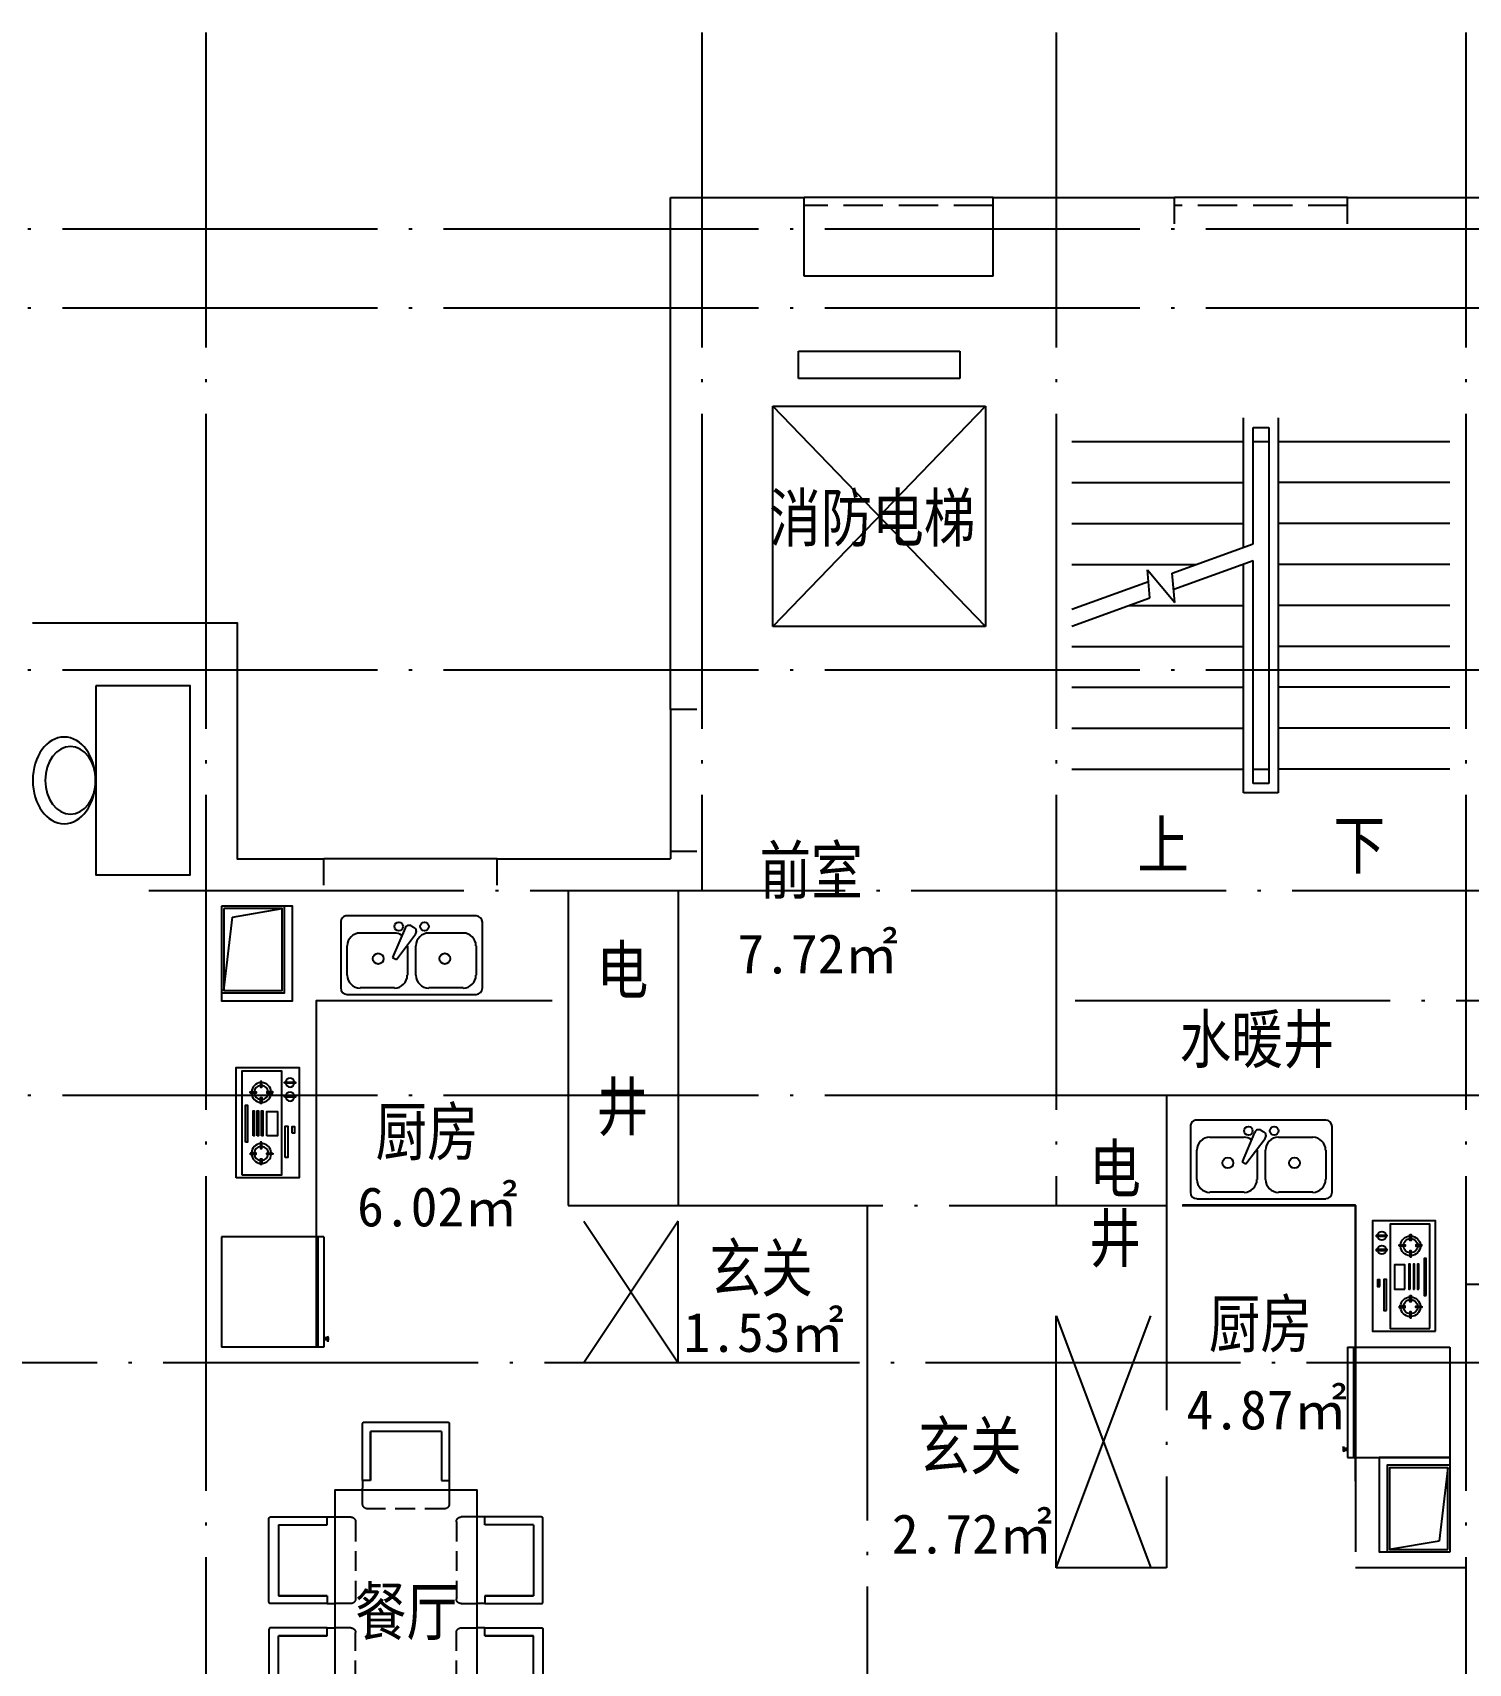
# Model space of a CAD drawing. Extents: x 12099 to 71499, y 175314 to 217314.
# Drawn here: x 26170 to 35287, y 196367 to 206722 of the extents above; entities that cross this region are included whole.
import ezdxf

# ---------------------------------------------------------------- set-up
doc = ezdxf.new("R2010")
doc.units = 0
doc.header["$LTSCALE"] = 1000
doc.header["$MEASUREMENT"] = 0
for name, pattern in [('DASH', [0.35, 0.25, -0.1]), ('DOTE', [2.42, 2, -0.2, 0.02, -0.2]), ('HIDDEN2', [0.1875, 0.125, -0.0625])]:
    doc.linetypes.add(name, pattern=pattern)
doc.layers.get('0').update_dxf_attribs({"linetype": 'CONTINUOUS'})
for name, color, linetype in [('DIM_SYMB', 3, 'CONTINUOUS'), ('DOTE', 8, 'DOTE'), ('J家具', 25, 'CONTINUOUS'), ('LVTRY', 6, 'CONTINUOUS'), ('STAIR', 2, 'CONTINUOUS'), ('TEXT', 7, 'CONTINUOUS'), ('保温层', 42, 'CONTINUOUS'), ('栏板线脚', 5, 'CONTINUOUS')]:
    doc.layers.add(name, color=color, linetype=linetype)
doc.styles.add('-黑体', font='SIMHEI.TTF', dxfattribs={"width": 0.8})
doc.styles.add('DIM_FONT', font='SIMPLEX.shx', dxfattribs={"width": 0.8})
doc.styles.add('m-3$0$DIM_FONT', font='ROMAND.shx', dxfattribs={"width": 0.75})
doc.styles.get("Standard").update_dxf_attribs({"font": 'GBENOR', "bigfont": 'GBCBIG'})

# ---------------------------------------------------------------- blocks, each defined once
blk = doc.blocks.new('34234')
at = {"layer": 'J家具'}
blk.add_lwpolyline([(354489, -114066), (354489, -112866), (353889, -112866), (353889, -114066)], close=True, dxfattribs=at)
at = {"layer": 'J家具', "extrusion": (0, 0, -1)}
for centre, major_axis, ratio, start_param, end_param in [((354689, -113466), (0, 275), 0.726378, 1.570796326794939, 7.853981633974525), ((354649, -113466), (0, 215), 0.745295, 1.570796326794938, 7.853981633974524)]:
    blk.add_ellipse(centre, major_axis=major_axis, ratio=ratio, start_param=start_param, end_param=end_param, dxfattribs=at)
blk = doc.blocks.new('600X700BX1')
for p, q in [((650, 350), (0, 350)), ((0, -350), (0, 350)), ((600, -350), (600, 350)), ((612, -350), (612, 350)), ((650, -350), (650, 350)), ((674, 315), (674, 280)), ((676, 311), (674, 315)), ((678, 304), (676, 311)), ((674, 303), (650, 303)), ((674, 291), (650, 291)), ((677, 288), (674, 280)), ((677, 288), (678, 294)), ((678, 294), (678, 304)), ((650, -350), (0, -350))]:
    blk.add_line(p, q)
blk = doc.blocks.new('M_E19')
for points in [[(-350, 400), (350, 400), (350, 0), (-350, 0)], [(-333, 363), (330, 363), (330, 112), (-333, 112)], [(-192, 312), (-200, 312), (-200, 274), (-192, 274)], [(-123, 341), (112, 341), (112, 328), (-123, 328)], [(189, 312), (197, 312), (197, 274), (189, 274)], [(-266, 237), (-266, 245), (-228, 245), (-228, 237)], [(-124, 237), (-124, 245), (-163, 245), (-163, 237)], [(-84, 293), (76, 293), (76, 285), (-84, 285)], [(-84, 267), (76, 267), (76, 259), (-84, 259)], [(-84, 239), (76, 239), (76, 231), (-84, 231)], [(122, 237), (122, 245), (160, 245), (160, 237)], [(263, 237), (263, 245), (225, 245), (225, 237)], [(-192, 168), (-200, 168), (-200, 206), (-192, 206)], [(-84, 205), (71, 205), (71, 138), (-84, 138)], [(189, 168), (197, 168), (197, 206), (189, 206)], [(-220, 88), (-22, 88), (-22, 71), (-220, 71)], [(-67, 45), (-24, 45), (-24, 30), (-67, 30)], [(163, 93), (169, 93), (169, 23), (163, 23)], [(252, 93), (258, 93), (258, 23), (252, 23)]]:
    blk.add_lwpolyline(points, close=True)
for centre, radius, start, end in [((-195, 240), 62.9, 93.8162, 175.7271), ((-195, 240), 62.9, 182.5783, 266.1838), ((-195, 241), 45.4, 95.4644, 175.0142), ((-195, 241), 45.4, 184.5153, 264.5356), ((-195, 240), 62.9, 4.2729, 86.9656), ((-195, 241), 45.4, 4.9858, 85.9626), ((-195, 241), 45.4, 274.0374, 355.4847), ((-195, 240), 62.9, 273.0344, 357.4217), ((192, 240), 62.9, 93.0344, 175.7271), ((192, 240), 62.9, 182.5783, 266.9656), ((192, 241), 45.4, 94.0374, 175.0142), ((192, 241), 45.4, 184.5153, 265.9626), ((192, 240), 62.9, 4.2729, 86.1838), ((192, 241), 45.4, 4.9858, 84.5356), ((192, 241), 45.4, 275.4644, 355.4847), ((192, 240), 62.9, 273.8162, 357.4217), ((166, 58), 28.1, 95.4789, 264.5211), ((166, 58), 28.1, 276.7453, 83.2547), ((255, 58), 28.1, 95.4789, 264.5211), ((255, 58), 28.1, 276.7453, 83.2547)]:
    blk.add_arc(centre, radius, start, end)
at = {"style": 'DIM_FONT', "width": 0.8, "flags": 9}
for tag in ['YSIZE', 'XSIZE']:
    blk.add_attdef(tag, (350, 0), '', height=0.5, dxfattribs=at)
blk = doc.blocks.new('345245')
at = {"layer": 'J家具'}
for p, q in [((462773, -1440), (463223, -1440)), ((462773, -1440), (462773, -1750)), ((463223, -1440), (463223, -1750)), ((462773, -1750), (462723, -1750)), ((462723, -1750), (462723, -1800)), ((463223, -1750), (463273, -1750)), ((463273, -1750), (463273, -1800)), ((462188, -2032), (462188, -2482)), ((462188, -2032), (462498, -2032)), ((462498, -2032), (462498, -1982)), ((462498, -1982), (462548, -1982)), ((463498, -1982), (463448, -1982)), ((463498, -2032), (463498, -1982)), ((463808, -2032), (463498, -2032)), ((463808, -2032), (463808, -2482)), ((462188, -2482), (462498, -2482)), ((462498, -2482), (462498, -2532)), ((463808, -2482), (463498, -2482)), ((463498, -2482), (463498, -2532)), ((462498, -2532), (462548, -2532)), ((463498, -2532), (463448, -2532)), ((462498, -2736), (462498, -2686)), ((462498, -2686), (462548, -2686)), ((463498, -2686), (463448, -2686)), ((463498, -2736), (463498, -2686)), ((462188, -3186), (462188, -2736)), ((462188, -2736), (462498, -2736)), ((463808, -2736), (463498, -2736)), ((463808, -3186), (463808, -2736)), ((462188, -3186), (462498, -3186)), ((462498, -3186), (462498, -3236)), ((463808, -3186), (463498, -3186)), ((463498, -3186), (463498, -3236)), ((462498, -3236), (462548, -3236)), ((463498, -3236), (463448, -3236)), ((462723, -3468), (462723, -3418)), ((462773, -3468), (462723, -3468)), ((462773, -3778), (462773, -3468)), ((463223, -3778), (463223, -3468)), ((463223, -3468), (463273, -3468)), ((463273, -3468), (463273, -3418)), ((462773, -3778), (463223, -3778))]:
    blk.add_line(p, q, dxfattribs=at)
for points in [[(463273, -1750), (463273, -1390, 0.414214), (463263, -1380), (462733, -1380, 0.414214), (462723, -1390), (462723, -1750)], [(462498, -2532), (462138, -2532, -0.414214), (462128, -2522), (462128, -1992, -0.414214), (462138, -1982), (462498, -1982)], [(463498, -2532), (463858, -2532, 0.414214), (463868, -2522), (463868, -1992, 0.414214), (463858, -1982), (463498, -1982)], [(462498, -2686), (462138, -2686, 0.414214), (462128, -2696), (462128, -3226, 0.414214), (462138, -3236), (462498, -3236)], [(463498, -2686), (463858, -2686, -0.414214), (463868, -2696), (463868, -3226, -0.414214), (463858, -3236), (463498, -3236)], [(463273, -3468), (463273, -3828, -0.414214), (463263, -3838), (462733, -3838, -0.414214), (462723, -3828), (462723, -3468)]]:
    blk.add_lwpolyline(points, format="xyb", dxfattribs=at)
for points in [[(462773, -1440), (462773, -1750)], [(463223, -1750), (463223, -1440)], [(462188, -2032), (462498, -2032)], [(463808, -2032), (463498, -2032)], [(462498, -2482), (462188, -2482)], [(463498, -2482), (463808, -2482)], [(462498, -2736), (462188, -2736)], [(463498, -2736), (463808, -2736)], [(462188, -3186), (462498, -3186)], [(463808, -3186), (463498, -3186)], [(462773, -3778), (462773, -3468)], [(463223, -3468), (463223, -3778)]]:
    blk.add_lwpolyline(points, dxfattribs=at)
blk.add_lwpolyline([(463448, -3409), (463448, -1809), (462548, -1809), (462548, -3409)], close=True, dxfattribs=at)
at = {"layer": 'J家具', "linetype": 'HIDDEN2'}
for points in [[(462723, -1800), (462723, -1900, 0.414214), (462753, -1930), (463243, -1930, 0.414214), (463273, -1900), (463273, -1800)], [(462548, -1982), (462648, -1982, -0.414214), (462678, -2012), (462678, -2502, -0.414214), (462648, -2532), (462548, -2532)], [(463448, -1982), (463348, -1982, 0.414214), (463318, -2012), (463318, -2502, 0.414214), (463348, -2532), (463448, -2532)], [(462548, -3236), (462648, -3236, 0.414214), (462678, -3206), (462678, -2716, 0.414214), (462648, -2686), (462548, -2686)], [(463448, -3236), (463348, -3236, -0.414214), (463318, -3206), (463318, -2716, -0.414214), (463348, -2686), (463448, -2686)], [(462723, -3418), (462723, -3318, -0.414214), (462753, -3288), (463243, -3288, -0.414214), (463273, -3318), (463273, -3418)]]:
    blk.add_lwpolyline(points, format="xyb", dxfattribs=at)
blk = doc.blocks.new('q1')
at = {"layer": 'LVTRY'}
for p, q in [((-866758, -174261), (-867576, -174261)), ((-867617, -174302), (-867617, -174719)), ((-867209, -174339), (-867288, -174525)), ((-867170, -174325), (-867151, -174336)), ((-866717, -174719), (-866717, -174302)), ((-867576, -174638), (-867576, -174452)), ((-867494, -174370), (-867276, -174370)), ((-867264, -174538), (-867143, -174377)), ((-867194, -174453), (-867194, -174638)), ((-867140, -174638), (-867140, -174452)), ((-867058, -174370), (-866840, -174370)), ((-866758, -174452), (-866758, -174638)), ((-867288, -174525), (-867264, -174538)), ((-867576, -174760), (-866758, -174760)), ((-867276, -174719), (-867494, -174719)), ((-866840, -174719), (-867058, -174719))]:
    blk.add_line(p, q, dxfattribs=at)
for centre, major_axis, start_param, end_param in [((-867576, -174302), (40.9, 0), 1.570796, 3.141593), ((-866758, -174302), (-40.9, 0), 3.141593, 4.712389), ((-867249, -174329), (27.3, 0), 1.570796324461952, 7.853981631641538), ((-867183, -174349), (27.3, 0), 1.047198, 2.783143), ((-867164, -174360), (27.3, 0), -0.688747, 1.047198), ((-867085, -174329), (27.3, 0), 1.570796323986946, 7.853981631166532), ((-867494, -174452), (-81.8, 0), -1.570796, 0), ((-867276, -174452), (-81.8, 0), 4.129572, 4.712389), ((-867058, -174452), (-81.8, 0), -1.570796, 0), ((-866840, -174452), (81.8, 0), 0, 1.570796), ((-867379, -174533), (-34.1, 0), 4.712389, 10.995574), ((-866956, -174533), (34.1, 0), 1.570796327773143, 7.85398163495273), ((-867494, -174638), (-81.8, 0), 0, 1.570796), ((-867276, -174638), (81.8, 0), 4.712389, 6.283185), ((-867058, -174638), (-81.8, 0), 0, 1.570796), ((-866840, -174638), (81.8, 0), 4.712389, 6.283185), ((-867576, -174719), (-40.9, 0), 0, 1.570796), ((-866758, -174719), (40.9, 0), 4.712389, 6.283185)]:
    blk.add_ellipse(centre, major_axis=major_axis, ratio=0.9989, start_param=start_param, end_param=end_param, dxfattribs=at)
at = {"layer": 'LVTRY', "style": 'm-3$0$DIM_FONT', "width": 0.79912, "flags": 9}
for tag in ['XSIZE', 'YSIZE']:
    blk.add_attdef(tag, (-867167, -174261), '', height=0.496, rotation=270, dxfattribs=at)
blk = doc.blocks.new('z1')
for p, q in [((-876078, -170360, -161), (-876024, -170045, -161)), ((-876544, -170415, -161), (-876078, -170360, -161))]:
    blk.add_line(p, q)
at = {"elevation": -161}
for points in [[(-876009, -170430), (-876609, -170430), (-876609, -169980), (-876009, -169980)], [(-876009, -170430), (-876559, -170430), (-876559, -170030), (-876009, -170030)], [(-876024, -170415), (-876544, -170415), (-876544, -170045), (-876024, -170045)]]:
    blk.add_lwpolyline(points, close=True, dxfattribs=at)

msp = doc.modelspace()

# ---------------------------------------------------------------- linework, layer by layer
at = {"layer": 'DIM_SYMB'}
for points in [[(34595, 201915, 0, 0, 0), (34595, 204725, 0, 0, 0), (33345, 204725, 0, 0, 0), (33345, 203645, 80, 0, 0), (33345, 203345, 0, 0, 0)], [(33345, 201915, 0, 0, 0), (33345, 202785, 80, 0, 0), (33345, 203085, 0, 0, 0)]]:
    msp.add_lwpolyline(points, format="xyseb", dxfattribs=at)
at = {"layer": 'DOTE', "linetype": 'DOTE'}
for p, q in [((27270, 206722), (27270, 186375)), ((30420, 206722), (30420, 201275)), ((32670, 206722), (32670, 199275)), ((35270, 206722), (35270, 186375)), ((21520, 205475), (55620, 205475)), ((21520, 204975), (55605, 204975)), ((21520, 202675), (55620, 202675)), ((26909, 201275), (55628, 201275)), ((29570, 201275), (29570, 199275)), ((30270, 201275), (30270, 199275)), ((44470, 200575), (32670, 200575)), ((21520, 199975), (55670, 199975)), ((32670, 199975), (35270, 199975)), ((33370, 199975), (33370, 196975)), ((29570, 199275), (33370, 199275)), ((31470, 199275), (31470, 186375)), ((35270, 198775), (41870, 198775)), ((55620, 198275), (21520, 198275)), ((33370, 196975), (32670, 196975)), ((35270, 196975), (34570, 196975))]:
    msp.add_line(p, q, dxfattribs=at)
at = {"layer": 'J家具'}
for p, q in [((30270, 199175), (29670, 198275)), ((29670, 199175), (30270, 198275)), ((30270, 198275), (30270, 199175)), ((32670, 196975), (32670, 198575)), ((32670, 198575), (33270, 196975)), ((32670, 196975), (33270, 198575))]:
    msp.add_line(p, q, dxfattribs=at)
at = {"layer": 'LVTRY'}
for p, q in [((34570, 199276), (33472, 199276)), ((34570, 197524), (34570, 199276))]:
    msp.add_line(p, q, dxfattribs=at)
for points in [[(29470, 200575), (27970, 200575), (27970, 199075), (27370, 199075)], [(29470, 200575), (27970, 200575), (27970, 198375)], [(33470, 199275), (34570, 199275), (34570, 197075)]]:
    msp.add_lwpolyline(points, dxfattribs=at)
at = {"layer": 'STAIR'}
for p, q in [((31033, 204525), (31033, 204700)), ((31033, 204700), (32058, 204700)), ((32058, 204700), (32058, 204525)), ((32058, 204525), (31033, 204525)), ((30870, 202950), (30870, 204350)), ((30870, 204350), (32220, 204350)), ((32220, 204350), (30870, 202950)), ((32220, 202950), (30870, 204350)), ((32220, 204350), (32220, 202950)), ((33860, 203454), (33860, 204275)), ((33920, 203476), (33920, 204215)), ((33920, 204215), (34020, 204215)), ((34020, 204215), (34020, 201955)), ((34080, 204275), (34080, 201895)), ((32770, 204125), (33860, 204125)), ((33920, 204125), (34020, 204125)), ((34080, 204125), (35170, 204125)), ((32770, 203865), (33860, 203865)), ((35170, 203865), (34080, 203865)), ((32770, 203605), (33860, 203605)), ((35170, 203605), (34080, 203605)), ((33407, 203290), (33920, 203476)), ((33416, 203187), (33920, 203370)), ((33920, 201955), (33920, 203370)), ((32770, 203345), (33558, 203345)), ((33265, 203133), (33250, 203310)), ((33250, 203310), (33423, 203104)), ((33423, 203104), (33407, 203290)), ((33852, 203345), (33860, 203345)), ((33860, 201895), (33860, 203348)), ((35170, 203345), (34080, 203345)), ((32770, 203060), (33257, 203236)), ((32770, 202954), (33265, 203133)), ((33133, 203085), (33860, 203085)), ((35170, 203085), (34080, 203085)), ((32220, 202950), (30870, 202950)), ((32770, 202825), (33860, 202825)), ((35170, 202825), (34080, 202825)), ((32770, 202565), (33860, 202565)), ((35170, 202565), (34080, 202565)), ((32770, 202305), (33860, 202305)), ((35170, 202305), (34080, 202305)), ((32770, 202045), (33860, 202045)), ((33920, 202045), (34020, 202045)), ((35170, 202045), (34080, 202045)), ((34020, 201955), (33920, 201955)), ((34080, 201895), (33860, 201895))]:
    msp.add_line(p, q, dxfattribs=at)
at = {"layer": '保温层'}
for p, q in [((30220, 202425), (30220, 205675)), ((30220, 205675), (31070, 205675)), ((31070, 205175), (31070, 205675)), ((32270, 205675), (32470, 205675)), ((32270, 205175), (32270, 205675)), ((32470, 205675), (32470, 205675)), ((32470, 205675), (33420, 205675)), ((33420, 205508), (33420, 205675)), ((34520, 205675), (35470, 205675)), ((34520, 205508), (34520, 205675)), ((32270, 205175), (31070, 205175)), ((30387, 202425), (30220, 202425)), ((30220, 201525), (30387, 201525)), ((28020, 201308), (28020, 201475)), ((29120, 201475), (30220, 201475)), ((29120, 201308), (29120, 201475))]:
    msp.add_line(p, q, dxfattribs=at)
for points in [[(26170, 202975), (27470, 202975), (27470, 201475), (28020, 201475)], [(30220, 201525), (30220, 201475)]]:
    msp.add_lwpolyline(points, dxfattribs=at)
at = {"layer": '栏板线脚'}
for p, q in [((32270, 205675), (31070, 205675)), ((34520, 205675), (33420, 205675)), ((30220, 202425), (30220, 201525)), ((29120, 201475), (28020, 201475))]:
    msp.add_line(p, q, dxfattribs=at)
at = {"layer": '栏板线脚', "linetype": 'DASH'}
for p, q in [((32270, 205625), (31070, 205625)), ((34520, 205625), (33420, 205625))]:
    msp.add_line(p, q, dxfattribs=at)

# ---------------------------------------------------------------- block references
at = {"xscale": -1}
for p, rotation in [((197800, 1077184, 161), 270), ((-135259, -678934, 161), 90)]:
    msp.add_blockref('z1', p, dxfattribs=dict(at, rotation=rotation))
at = {"layer": 'J家具', "rotation": 180}
msp.add_blockref('34234', (381060, 88508), dxfattribs=at)
at = {"layer": 'J家具', "xscale": -1}
msp.add_blockref('345245', (491539, 199279), dxfattribs=at)
at = {"layer": 'LVTRY'}
for p in [(895744, 375375), (901139, 374078)]:
    msp.add_blockref('q1', p, dxfattribs=at)
at = {"layer": 'LVTRY', "extrusion": (0, 0, -1), "xscale": -1, "zscale": -1}
for name, p, rotation in [('M_E19', (-27863, 199800), 270), ('600X700BX1', (-35170, 198025), 180)]:
    msp.add_blockref(name, p, dxfattribs=dict(at, rotation=rotation))
at = {"layer": 'LVTRY', "extrusion": (0, 0, -1), "zscale": -1}
for name, p, rotation in [('M_E19', (-34679, 198827), 90), ('600X700BX1', (-27370, 198725), 180)]:
    msp.add_blockref(name, p, dxfattribs=dict(at, rotation=rotation))

# ---------------------------------------------------------------- texts
at = {"layer": 'TEXT', "style": '-黑体', "width": 0.8}
for s, p in [('消防电梯', (30847, 203491)), ('上', (33186, 201415)), ('下', (34430, 201415)), ('前室', (30787, 201253)), ('电', (29752, 200620)), ('水暖井', (33454, 200181)), ('井', (29752, 199752)), ('厨房', (28348, 199594)), ('电', (32880, 199359)), ('井', (32880, 198917)), ('玄关', (30469, 198728)), ('厨房', (33639, 198374)), ('玄关', (31796, 197599)), ('餐厅', (28217, 196547))]:
    msp.add_text(s, height=300, dxfattribs=at).set_placement(p)
at = {"layer": 'TEXT', "color": 0, "char_height": 250, "width": 1549.83, "attachment_point": 1}
for s, insert in [('{\\fSimHei|b0|i0|c134|p2;7.72\\fSimHei|b0|i0|c129|p2;㎡}', (30645, 200998)), ('{\\fSimHei|b0|i0|c134|p2;6.02\\fSimHei|b0|i0|c129|p2;㎡}', (28231, 199392)), ('{\\fSimHei|b0|i0|c134|p2;1.53\\fSimHei|b0|i0|c129|p2;㎡}', (30303, 198595)), ('{\\fSimHei|b0|i0|c134|p2;4.87\\fSimHei|b0|i0|c129|p2;㎡}', (33497, 198103)), ('{\\fSimHei|b0|i0|c134|p2;2.72\\fSimHei|b0|i0|c129|p2;㎡}', (31626, 197315))]:
    msp.add_mtext(s, dxfattribs=dict(at, insert=insert))

doc.saveas('drawing.dxf')
